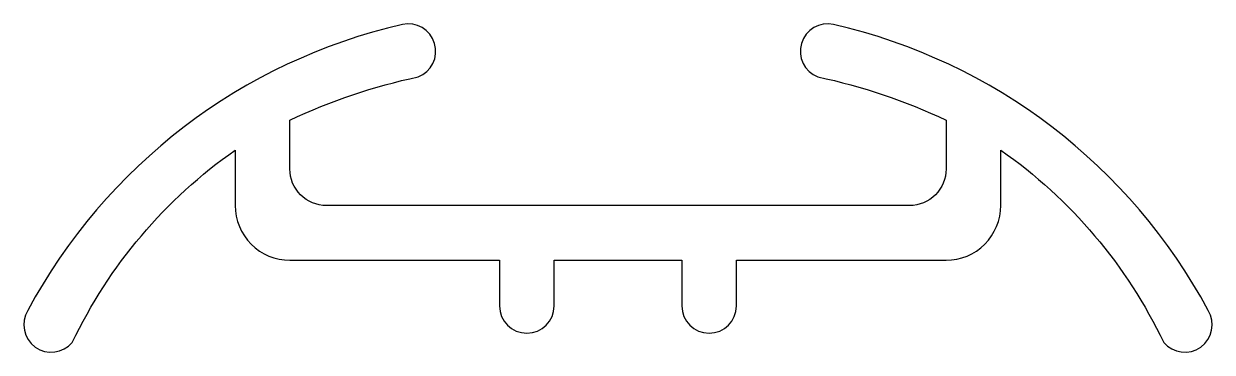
# Model space of a CAD drawing. Extents: x 137.4 to 170, y 218.9 to 227.9.
import ezdxf

# ---------------------------------------------------------------- set-up
doc = ezdxf.new("R2010")
doc.units = 0
doc.header["$LTSCALE"] = 15
doc.layers.add('ANA', color=220, linetype='CONTINUOUS')

msp = doc.modelspace()

# ---------------------------------------------------------------- linework, layer by layer
at = {"layer": 'ANA', "color": 0}
msp.add_lwpolyline([(137.503, 220.034, 0.923443), (138.726, 219.157, -0.129097), (143.194, 224.432), (143.194, 222.911, 0.414214), (144.694, 221.411), (150.444, 221.411), (150.444, 220.161, 1), (151.944, 220.161), (151.944, 221.411), (153.694, 221.411), (155.444, 221.411), (155.444, 220.161, 1), (156.944, 220.161), (156.944, 221.411), (162.694, 221.411, 0.414214), (164.194, 222.911), (164.194, 224.432, -0.129097), (168.663, 219.157, 0.923443), (169.886, 220.034, 0.215911), (159.609, 227.877, 0.923443), (159.175, 226.436, -0.060104), (162.694, 225.251), (162.694, 223.911, -0.414214), (161.694, 222.911), (153.694, 222.911), (145.694, 222.911, -0.414214), (144.694, 223.911), (144.694, 225.251, -0.060104), (148.213, 226.436, 0.923443), (147.78, 227.877, 0.215911)], format="xyb", close=True, dxfattribs=at)

doc.saveas('drawing.dxf')
